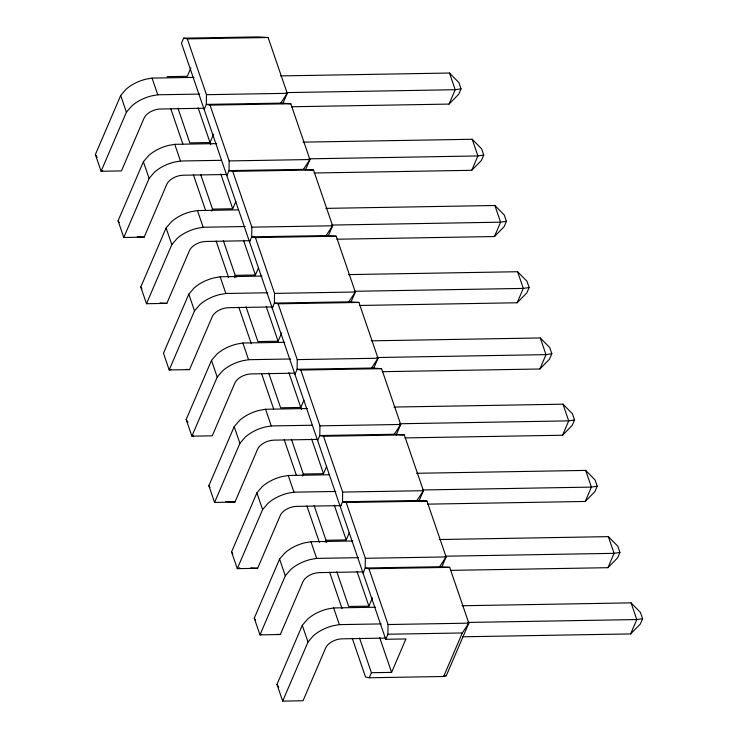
<?xml version="1.0" encoding="UTF-8"?>
<svg xmlns="http://www.w3.org/2000/svg" width="738" height="738" viewBox="0 0 738 738"><rect width="100%" height="100%" fill="white"/><g stroke="black" fill="none" stroke-linecap="round" stroke-linejoin="round"><path stroke-width="1.11" d="M352.294 638.407L365.531 677.041L369.24 677.761L371.408 672.715L391.601 672.373L405.928 638.942L385.734 639.283L181.456 43.219L183.624 38.164L187.332 38.893L206.456 94.695L206.317 104.399L204.158 109.445M305.431 170.054L309.923 159.546L290.8 103.744L280.735 103.126L206.317 104.399L210.026 105.128L229.149 160.921L229.02 170.626L226.852 175.672M328.124 236.28L332.626 225.782L313.502 169.98L303.429 169.362L229.02 170.626L232.728 171.354L251.852 227.156L251.713 236.852L249.545 241.907M350.818 302.506L355.319 292.008L336.196 236.206L326.131 235.588L251.713 236.852L255.422 237.581L274.545 293.383L274.407 303.087L272.248 308.133M373.52 368.742L378.022 358.234L358.899 302.442L348.825 301.824L274.407 303.087L278.125 303.816L297.248 359.609L297.11 369.314L294.942 374.369M396.214 434.968L400.716 424.47L381.592 368.668L371.528 368.05L297.11 369.314L300.818 370.042L319.941 425.844L319.803 435.549L317.644 440.595M418.916 501.203L423.418 490.696L404.295 434.894L394.221 434.276L319.803 435.549L323.521 436.269L342.644 492.071L342.506 501.775L340.338 506.821M441.61 567.43L446.112 556.932L426.988 501.13L416.924 500.512L342.506 501.775L346.214 502.504L365.338 558.306L365.199 568.002L363.041 573.057M385.734 639.283L387.902 634.237L388.04 624.533L368.917 568.73L365.199 568.002L439.617 566.738L449.691 567.356L468.815 623.158L446.305 675.667L443.658 676.497L369.24 677.761M203.725 108.255L160.616 108.993A13.764 8.238 -18.9 0 0 144.048 118.181L121.447 170.912L101.097 171.262L95.377 154.574L120.7 95.497L126.004 89.316A30.489 18.247 -18.9 0 1 145.709 79.243L152.056 78.099L193.974 77.389M199.694 94.077L157.775 94.787L151.428 95.931A30.489 18.247 -18.9 0 0 131.724 106.004L126.419 112.185L101.097 171.262L102.757 170.736M226.428 174.491L183.319 175.22A13.764 8.238 -18.9 0 0 166.751 184.417L144.15 237.147L123.799 237.488L118.08 220.8L143.393 161.723L148.707 155.543A30.489 18.247 -18.9 0 1 168.412 145.469L174.758 144.325L216.668 143.615M190.902 67.942L187.323 76.309L167.129 76.651M123.799 237.488L149.113 178.411L154.427 172.231A30.489 18.247 -18.9 0 1 174.131 162.157L180.478 161.013L221.262 160.321M250.256 240.699L206.013 241.455A13.764 8.238 -18.9 0 0 189.445 250.643L166.843 303.373L146.493 303.724L140.773 287.036L166.096 227.959L171.4 221.778A30.489 18.247 -18.9 0 1 191.105 211.695L197.452 210.561L238.236 209.86M213.605 134.178L210.016 142.535L189.823 142.877L177.913 108.135M146.493 303.724L171.816 244.647L177.12 238.466A30.489 18.247 -18.9 0 1 196.825 228.383L203.171 227.249L245.09 226.529M211.658 211.123L212.526 209.112L200.616 174.362M262.064 276.077L220.155 276.787L213.808 277.931A30.489 18.247 -18.9 0 0 194.103 288.005L188.79 294.185L163.476 353.262L169.186 369.95L189.546 369.609L212.147 316.879A13.764 8.238 -18.9 0 1 228.715 307.681L272.959 306.925M212.526 209.112L232.719 208.762L235.846 201.446M282.728 103.818L287.23 93.32L268.106 37.518L258.032 36.9L183.624 38.164M267.783 292.765L225.874 293.475L219.527 294.619A30.489 18.247 -18.9 0 0 199.823 304.693L194.509 310.873L169.186 369.95L170.847 369.424M234.352 277.359L235.219 275.339L255.413 274.997L258.549 267.682M294.517 373.179L251.409 373.917A13.764 8.238 -18.9 0 0 234.841 383.105L212.24 435.835L191.889 436.176L186.17 419.488L211.492 360.421L216.797 354.231A30.489 18.247 -18.9 0 1 236.501 344.157L242.848 343.013L284.767 342.303M290.486 358.991L248.568 359.701L242.221 360.845A30.489 18.247 -18.9 0 0 222.516 370.919L217.212 377.109L191.889 436.176L193.541 435.66M317.22 439.405L274.102 440.143A13.764 8.238 -18.9 0 0 257.544 449.331L234.942 502.061L214.583 502.412L208.863 485.724L234.186 426.647L239.499 420.466A30.489 18.247 -18.9 0 1 259.204 410.383L265.551 409.249L307.46 408.529M246.012 306.824L257.922 341.565L278.115 341.224L281.695 332.866M214.583 502.412L239.905 443.335L245.219 437.154A30.489 18.247 -18.9 0 1 264.924 427.071L271.27 425.937L312.045 425.245M341.048 505.622L296.805 506.369A13.764 8.238 -18.9 0 0 280.237 515.567L257.636 568.297L237.285 568.638L231.566 551.95L256.889 492.873L262.193 486.693A30.489 18.247 -18.9 0 1 281.898 476.619L288.244 475.475L329.028 474.783M303.945 400.144L300.809 407.45L280.615 407.8L268.706 373.05M335.882 491.453L293.964 492.163L287.617 493.307A30.489 18.247 -18.9 0 0 267.912 503.381L262.608 509.561L237.285 568.638L239.767 567.854M291.501 106.761L449.055 104.086L455.208 89.722L449.488 73.034L280.431 75.913M449.488 73.034L458.898 82.573L461.038 88.837L458.732 94.215L449.055 104.086M302.451 476.047L303.318 474.027L291.409 439.285M363.751 571.849L319.499 572.605A13.764 8.238 -18.9 0 0 302.931 581.793L280.339 634.523L259.979 634.874L254.259 618.186L279.582 559.109L284.896 552.928A30.489 18.247 -18.9 0 1 304.6 542.845L310.947 541.71L352.856 540.991M303.318 474.027L323.512 473.685L326.639 466.37M358.576 557.679L316.667 558.398L310.32 559.533A30.489 18.247 -18.9 0 0 290.615 569.616L285.302 575.797L259.979 634.874L261.639 634.348M314.194 172.996L471.748 170.312L477.91 155.949L472.191 139.261L303.134 142.139M472.191 139.261L481.591 148.808L483.741 155.063L481.425 160.45L471.748 170.312M325.144 542.273L326.011 540.253L346.205 539.912L349.342 532.596M385.31 638.093L342.201 638.831A13.764 8.238 -18.9 0 0 325.633 648.019L303.032 700.749L282.682 701.1L276.962 684.412L302.285 625.335L307.589 619.154A30.489 18.247 -18.9 0 1 327.294 609.081L333.641 607.937L375.559 607.226M282.682 701.1L308.004 642.023L313.309 635.842A30.489 18.247 -18.9 0 1 333.013 625.769L339.36 624.625L381.278 623.914M336.897 239.223L494.451 236.538L500.604 222.184L494.884 205.496L325.827 208.374M494.884 205.496L504.294 215.035L506.434 221.289L504.128 226.677L494.451 236.538M336.805 571.747L348.705 606.488L368.899 606.147L372.487 597.789M359.591 305.458L517.144 302.774L523.307 288.41L517.587 271.722L348.53 274.601M517.587 271.722L526.987 281.261L529.137 287.525L526.821 292.903L517.144 302.774M382.293 371.684L539.847 369L546 354.646L540.281 337.958L371.223 340.836M540.281 337.958L549.69 347.497L551.83 353.751L549.524 359.138L539.847 369M443.658 676.497L462.311 632.964L468.815 623.158L388.04 624.533M404.987 437.911L562.54 435.236L568.703 420.872L562.983 404.184L393.926 407.062M562.983 404.184L572.384 413.723L574.524 419.977L572.218 425.365L562.54 435.236M427.689 504.146L585.243 501.462L591.396 487.098L585.677 470.41L416.619 473.289M585.677 470.41L595.077 479.949L597.226 486.213L594.92 491.6L585.243 501.462M450.383 570.373L607.937 567.688L614.09 553.334L608.37 536.646L439.322 539.524M608.37 536.646L617.78 546.185L619.92 552.439L617.614 557.827L607.937 567.688M462.726 636.783L630.639 633.924L636.793 619.56L631.073 602.872L462.016 605.75M631.073 602.872L640.473 612.411L642.623 618.675L640.316 624.053L630.639 633.924M280.735 103.126L287.23 93.32L206.456 94.695M303.429 169.362L309.923 159.546L229.149 160.921M326.131 235.588L332.626 225.782L251.852 227.156M348.825 301.824L355.319 292.008L274.545 293.383M371.528 368.05L378.022 358.234L297.248 359.609M394.221 434.276L400.716 424.47L319.941 425.844M416.924 500.512L423.418 490.696L342.644 492.071M439.617 566.738L446.112 556.932L365.338 558.306M461.038 88.837L455.208 89.722L286.15 92.601M483.741 155.063L477.91 155.949L308.853 158.827M506.434 221.289L500.604 222.184L331.546 225.062M529.137 287.525L523.307 288.41L354.249 291.289M551.83 353.751L546 354.646L376.943 357.524M574.524 419.977L568.703 420.872L399.645 423.75M597.226 486.213L591.396 487.098L422.339 489.977M619.92 552.439L614.09 553.334L445.042 556.212M642.623 618.675L636.793 619.56L467.735 622.438M187.332 38.893L268.106 37.518M210.026 105.128L290.8 103.744M232.728 171.354L313.502 169.98M255.422 237.581L336.196 236.206M278.125 303.816L358.899 302.442M300.818 370.042L381.592 368.668M323.521 436.269L404.295 434.894M346.214 502.504L426.988 501.13M368.917 568.73L449.691 567.356M387.902 634.237L462.311 632.964M444.036 675.704L446.305 675.667M137.277 236.723L144.15 237.147M159.98 302.949L166.843 303.373M186.114 369.397L189.546 369.609M225.782 501.499L234.942 502.061M250.772 567.873L257.636 568.297M276.898 634.311L280.339 634.523M95.377 154.574L97.176 157.342M118.08 220.8L119.27 222.645M140.773 287.036L141.973 288.881M186.17 419.488L187.969 422.256M208.863 485.724L210.062 487.569M231.566 551.95L232.765 553.795M254.259 618.186L255.459 620.031M276.962 684.412L278.752 687.179M198.116 107.794L210.764 144.703M220.81 174.02L232.719 208.762M243.503 240.247L255.413 274.997M266.206 306.482L278.115 341.224M288.899 372.708L301.556 409.627M311.602 438.944L323.512 473.685M334.296 505.17L346.205 539.912M356.998 571.396L368.899 606.147M379.692 637.632L391.601 672.373M223.31 240.597L235.966 277.506M314.102 505.512L326.759 542.43M359.498 637.973L371.408 672.715M170.709 108.569L182.849 143.984M193.411 174.795L205.542 210.21M216.105 241.031L228.614 277.516M238.808 307.257L251.307 343.742M261.501 373.493L273.641 408.898M284.204 439.719L296.335 475.134M306.897 505.945L319.397 542.43M329.6 572.181L342.1 608.665M152.056 78.099L157.775 94.787M174.758 144.325L180.478 161.013M197.452 210.561L203.171 227.249M220.155 276.787L225.874 293.475M242.848 343.013L248.568 359.701M265.551 409.249L271.27 425.937M288.244 475.475L293.964 492.163M310.947 541.71L316.667 558.398M333.641 607.937L339.36 624.625M120.7 95.497L126.419 112.185M143.393 161.723L149.113 178.411M166.096 227.959L171.816 244.647M188.79 294.185L194.509 310.873M211.492 360.421L217.212 377.109M234.186 426.647L239.905 443.335M256.889 492.873L262.608 509.561M279.582 559.109L285.302 575.797M302.285 625.335L308.004 642.023"/></g></svg>
